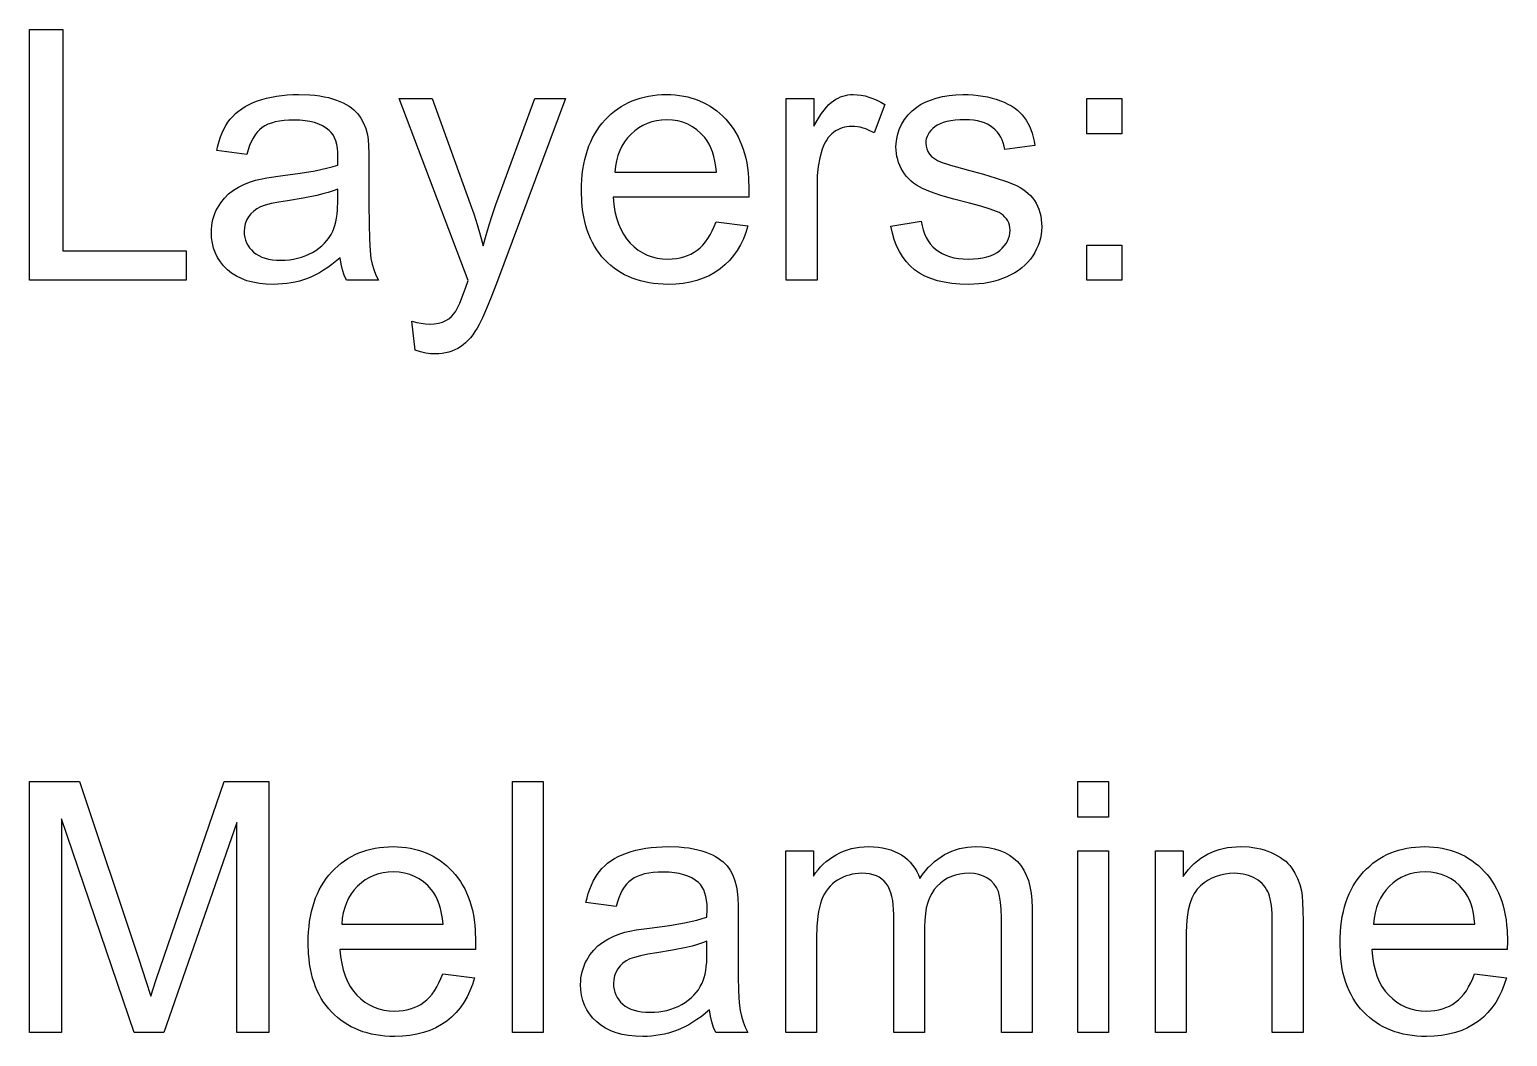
# Model space of a CAD drawing. Extents: x 0.6 to 44.2, y 0 to 23.3.
# Drawn here: x 3.095 to 5.452, y 21.669 to 23.276 of the extents above; entities that cross this region are included whole.
import ezdxf

# ---------------------------------------------------------------- set-up
doc = ezdxf.new("R2010")
doc.units = 0
doc.layers.add('CUTOUTS', color=1, linetype='CONTINUOUS')

msp = doc.modelspace()

# ---------------------------------------------------------------- linework, layer by layer
at = {"layer": 'CUTOUTS'}
for points in [[(3.0946, 22.876), (3.0946, 23.276), (3.1475, 23.276), (3.1475, 22.9232), (3.3445, 22.9232), (3.3445, 22.876)], [(3.5903, 22.9118), (3.5768, 22.901), (3.5702, 22.8963), (3.5636, 22.892), (3.557, 22.8881), (3.5506, 22.8847), (3.5442, 22.8816), (3.5378, 22.879), (3.5315, 22.8768), (3.525, 22.8748), (3.5184, 22.8732), (3.5117, 22.8719), (3.5048, 22.8708), (3.4979, 22.8701), (3.4908, 22.8696), (3.4837, 22.8695), (3.4721, 22.8698), (3.4612, 22.8709), (3.451, 22.8728), (3.4414, 22.8753), (3.4326, 22.8786), (3.4245, 22.8826), (3.417, 22.8873), (3.4103, 22.8928), (3.4042, 22.8988), (3.399, 22.9053), (3.3946, 22.9121), (3.391, 22.9194), (3.3882, 22.927), (3.3862, 22.9351), (3.385, 22.9436), (3.3846, 22.9524), (3.3848, 22.9577), (3.3852, 22.9628), (3.386, 22.9679), (3.387, 22.9728), (3.3884, 22.9776), (3.3901, 22.9823), (3.392, 22.9868), (3.3943, 22.9913), (3.3995, 22.9997), (3.4055, 23.0072), (3.4122, 23.0138), (3.4197, 23.0195), (3.4278, 23.0245), (3.4364, 23.0289), (3.4454, 23.0326), (3.455, 23.0356), (3.4632, 23.0375), (3.4732, 23.0394), (3.4987, 23.043), (3.5264, 23.0467), (3.5503, 23.0508), (3.5702, 23.0552), (3.5787, 23.0575), (3.5862, 23.0599), (3.5865, 23.0728), (3.5863, 23.08), (3.5857, 23.0867), (3.5846, 23.0928), (3.583, 23.0983), (3.5811, 23.1033), (3.5787, 23.1078), (3.5759, 23.1117), (3.5726, 23.115), (3.5676, 23.1189), (3.5621, 23.1223), (3.5559, 23.1252), (3.5492, 23.1275), (3.5419, 23.1293), (3.5341, 23.1306), (3.5257, 23.1314), (3.5167, 23.1317), (3.5083, 23.1315), (3.5005, 23.1309), (3.4932, 23.13), (3.4866, 23.1287), (3.4804, 23.1269), (3.4749, 23.1249), (3.4699, 23.1224), (3.4655, 23.1195), (3.4615, 23.1162), (3.4578, 23.1123), (3.4543, 23.1078), (3.4512, 23.1027), (3.4482, 23.0971), (3.4456, 23.0908), (3.4432, 23.084), (3.4411, 23.0766), (3.3931, 23.0831), (3.3948, 23.0906), (3.3969, 23.0978), (3.3992, 23.1046), (3.4017, 23.111), (3.4046, 23.117), (3.4077, 23.1227), (3.411, 23.128), (3.4146, 23.1329), (3.4186, 23.1375), (3.423, 23.1419), (3.4278, 23.1459), (3.433, 23.1497), (3.4386, 23.1532), (3.4447, 23.1564), (3.4511, 23.1594), (3.458, 23.1621), (3.4652, 23.1645), (3.4728, 23.1666), (3.4806, 23.1683), (3.4886, 23.1698), (3.497, 23.1709), (3.5056, 23.1717), (3.5146, 23.1722), (3.5238, 23.1723), (3.5415, 23.1718), (3.5496, 23.1711), (3.5574, 23.1702), (3.5647, 23.1689), (3.5716, 23.1674), (3.5781, 23.1657), (3.5841, 23.1636), (3.5949, 23.159), (3.5997, 23.1564), (3.6042, 23.1538), (3.6083, 23.1509), (3.6119, 23.148), (3.6153, 23.1449), (3.6182, 23.1416), (3.6232, 23.1346), (3.6274, 23.1267), (3.6309, 23.1179), (3.6335, 23.1082), (3.6345, 23.1007), (3.6353, 23.0906), (3.6358, 23.078), (3.6359, 23.0629), (3.6359, 22.9974), (3.6361, 22.9663), (3.6367, 22.9415), (3.6377, 22.923), (3.639, 22.9108), (3.641, 22.9018), (3.6437, 22.893), (3.6472, 22.8844), (3.6515, 22.876), (3.6002, 22.876), (3.5967, 22.884), (3.5939, 22.8926), (3.5918, 22.9019)], [(3.7099, 22.7644), (3.7044, 22.8105), (3.7122, 22.8086), (3.7195, 22.8073), (3.7262, 22.8064), (3.7325, 22.8062), (3.7403, 22.8065), (3.7472, 22.8075), (3.7534, 22.8092), (3.7587, 22.8116), (3.7634, 22.8146), (3.7676, 22.8182), (3.7714, 22.8223), (3.7748, 22.8269), (3.7775, 22.832), (3.7809, 22.8397), (3.7898, 22.8635), (3.7942, 22.8755), (3.6842, 23.1658), (3.7371, 23.1658), (3.7974, 22.998), (3.8031, 22.9818), (3.8086, 22.9652), (3.8137, 22.9483), (3.8184, 22.9309), (3.8229, 22.9477), (3.8277, 22.9643), (3.833, 22.9807), (3.8386, 22.9969), (3.9006, 23.1658), (3.9497, 23.1658), (3.8395, 22.8711), (3.8311, 22.8491), (3.8237, 22.8308), (3.8173, 22.8162), (3.8119, 22.8054), (3.8086, 22.7995), (3.8051, 22.794), (3.8015, 22.789), (3.7978, 22.7843), (3.794, 22.7801), (3.7901, 22.7762), (3.7861, 22.7728), (3.7819, 22.7698), (3.7776, 22.7671), (3.773, 22.7648), (3.7683, 22.7629), (3.7633, 22.7613), (3.7582, 22.76), (3.7528, 22.7591), (3.7473, 22.7586), (3.7415, 22.7584), (3.7342, 22.7588), (3.7265, 22.7599), (3.7184, 22.7618)], [(4.1898, 22.9693), (4.2405, 22.9631), (4.2372, 22.9523), (4.2333, 22.9421), (4.2287, 22.9325), (4.2234, 22.9236), (4.2175, 22.9153), (4.211, 22.9076), (4.2039, 22.9005), (4.1961, 22.894), (4.1877, 22.8883), (4.1787, 22.8833), (4.1692, 22.8791), (4.1591, 22.8756), (4.1485, 22.8729), (4.1372, 22.871), (4.1255, 22.8699), (4.1131, 22.8695), (4.1053, 22.8696), (4.0976, 22.8701), (4.0902, 22.8709), (4.083, 22.8719), (4.076, 22.8733), (4.0691, 22.875), (4.0625, 22.877), (4.0561, 22.8793), (4.0499, 22.8819), (4.0439, 22.8848), (4.0382, 22.888), (4.0326, 22.8915), (4.0272, 22.8953), (4.022, 22.8995), (4.0171, 22.9039), (4.0123, 22.9086), (4.0078, 22.9136), (4.0036, 22.9189), (3.9996, 22.9244), (3.996, 22.9302), (3.9927, 22.9362), (3.9896, 22.9424), (3.9868, 22.9489), (3.9844, 22.9557), (3.9822, 22.9627), (3.9803, 22.9699), (3.9787, 22.9774), (3.9774, 22.9851), (3.9764, 22.9931), (3.9756, 23.0013), (3.9751, 23.0185), (3.9752, 23.0275), (3.9757, 23.0362), (3.9764, 23.0447), (3.9774, 23.053), (3.9787, 23.061), (3.9804, 23.0687), (3.9823, 23.0762), (3.9845, 23.0834), (3.987, 23.0904), (3.9898, 23.0971), (3.9929, 23.1035), (3.9962, 23.1097), (3.9999, 23.1157), (4.0039, 23.1214), (4.0082, 23.1268), (4.0127, 23.132), (4.0175, 23.1369), (4.0225, 23.1414), (4.0276, 23.1457), (4.0329, 23.1496), (4.0384, 23.1533), (4.0441, 23.1566), (4.0499, 23.1596), (4.056, 23.1622), (4.0622, 23.1646), (4.0685, 23.1667), (4.0751, 23.1684), (4.0818, 23.1698), (4.0887, 23.1709), (4.0957, 23.1717), (4.103, 23.1722), (4.1104, 23.1723), (4.1176, 23.1722), (4.1246, 23.1717), (4.1314, 23.171), (4.1381, 23.1699), (4.1446, 23.1685), (4.151, 23.1668), (4.1572, 23.1648), (4.1632, 23.1625), (4.169, 23.1598), (4.1747, 23.1569), (4.1802, 23.1536), (4.1856, 23.1501), (4.1908, 23.1462), (4.1958, 23.1421), (4.2007, 23.1376), (4.2053, 23.1328), (4.2098, 23.1277), (4.214, 23.1224), (4.2179, 23.1168), (4.2215, 23.111), (4.2248, 23.1049), (4.2278, 23.0986), (4.2305, 23.092), (4.233, 23.0852), (4.2351, 23.0781), (4.237, 23.0707), (4.2386, 23.0632), (4.2399, 23.0553), (4.2409, 23.0472), (4.2416, 23.0389), (4.2422, 23.0215), (4.2419, 23.0084), (4.0258, 23.0084), (4.0268, 22.9968), (4.0285, 22.9859), (4.0309, 22.9757), (4.0339, 22.9662), (4.0376, 22.9574), (4.042, 22.9493), (4.0471, 22.9419), (4.0528, 22.9352), (4.0591, 22.9293), (4.0657, 22.9241), (4.0727, 22.9198), (4.0801, 22.9162), (4.0879, 22.9134), (4.096, 22.9114), (4.1045, 22.9103), (4.1134, 22.9099), (4.12, 22.9101), (4.1264, 22.9107), (4.1325, 22.9119), (4.1384, 22.9134), (4.1441, 22.9154), (4.1495, 22.9178), (4.1546, 22.9207), (4.1595, 22.924), (4.1642, 22.9279), (4.1686, 22.9322), (4.1727, 22.9371), (4.1766, 22.9425), (4.1803, 22.9484), (4.1837, 22.9548), (4.1869, 22.9618)], [(4.3017, 22.876), (4.3017, 23.1658), (4.3459, 23.1658), (4.3459, 23.1219), (4.3542, 23.136), (4.3582, 23.142), (4.3621, 23.1474), (4.366, 23.1522), (4.3698, 23.1563), (4.3735, 23.1597), (4.3771, 23.1625), (4.3807, 23.1648), (4.3844, 23.1668), (4.3883, 23.1685), (4.3921, 23.1699), (4.3961, 23.171), (4.4002, 23.1717), (4.4044, 23.1722), (4.4086, 23.1723), (4.4148, 23.1721), (4.4211, 23.1714), (4.4274, 23.1701), (4.4337, 23.1684), (4.44, 23.1662), (4.4463, 23.1634), (4.4527, 23.1602), (4.4591, 23.1565), (4.4422, 23.111), (4.4332, 23.1156), (4.4287, 23.1174), (4.4242, 23.1189), (4.4197, 23.1201), (4.4152, 23.1209), (4.4107, 23.1214), (4.4062, 23.1216), (4.4022, 23.1214), (4.3983, 23.121), (4.3946, 23.1202), (4.3909, 23.1192), (4.3873, 23.1178), (4.3839, 23.1161), (4.3805, 23.1142), (4.3772, 23.1119), (4.3742, 23.1094), (4.3713, 23.1066), (4.3687, 23.1036), (4.3663, 23.1003), (4.3641, 23.0969), (4.3622, 23.0932), (4.359, 23.085), (4.3554, 23.0716), (4.3528, 23.0576), (4.3513, 23.043), (4.3508, 23.0277), (4.3508, 22.876)], [(4.4687, 22.9625), (4.5172, 22.9702), (4.5185, 22.9631), (4.5202, 22.9564), (4.5223, 22.9502), (4.525, 22.9444), (4.528, 22.939), (4.5316, 22.934), (4.5356, 22.9295), (4.54, 22.9254), (4.5449, 22.9218), (4.5503, 22.9186), (4.5561, 22.9159), (4.5624, 22.9137), (4.5692, 22.912), (4.5764, 22.9108), (4.5841, 22.9101), (4.5923, 22.9099), (4.6004, 22.9101), (4.6081, 22.9107), (4.6152, 22.9118), (4.6217, 22.9133), (4.6277, 22.9152), (4.6332, 22.9176), (4.6381, 22.9204), (4.6425, 22.9236), (4.6463, 22.9272), (4.6496, 22.9308), (4.6524, 22.9346), (4.6547, 22.9386), (4.6565, 22.9427), (4.6578, 22.947), (4.6586, 22.9514), (4.6588, 22.956), (4.6586, 22.96), (4.6579, 22.9639), (4.6568, 22.9675), (4.6552, 22.9708), (4.6532, 22.974), (4.6507, 22.9769), (4.6478, 22.9797), (4.6444, 22.9822), (4.6414, 22.9839), (4.6374, 22.9857), (4.6268, 22.9896), (4.6123, 22.994), (4.5942, 22.9988), (4.5692, 23.0054), (4.5484, 23.0115), (4.5318, 23.0172), (4.5193, 23.0224), (4.5142, 23.025), (4.5095, 23.0279), (4.505, 23.031), (4.5009, 23.0343), (4.4971, 23.0378), (4.4936, 23.0416), (4.4905, 23.0457), (4.4876, 23.05), (4.4851, 23.0544), (4.4829, 23.059), (4.481, 23.0637), (4.4795, 23.0685), (4.4784, 23.0734), (4.4775, 23.0784), (4.477, 23.0836), (4.4768, 23.0889), (4.4774, 23.0984), (4.4791, 23.1075), (4.4818, 23.1163), (4.4857, 23.1247), (4.4905, 23.1326), (4.4962, 23.1398), (4.5026, 23.1463), (4.5099, 23.1522), (4.5161, 23.1562), (4.5234, 23.16), (4.5317, 23.1634), (4.5411, 23.1665), (4.5512, 23.169), (4.5616, 23.1709), (4.5724, 23.172), (4.5835, 23.1723), (4.5919, 23.1722), (4.6001, 23.1717), (4.6079, 23.171), (4.6155, 23.1699), (4.6229, 23.1685), (4.63, 23.1668), (4.6368, 23.1648), (4.6434, 23.1625), (4.6496, 23.16), (4.6555, 23.1572), (4.6609, 23.1542), (4.6658, 23.151), (4.6704, 23.1475), (4.6745, 23.1439), (4.6782, 23.14), (4.6815, 23.1359), (4.6844, 23.1315), (4.6871, 23.1268), (4.6896, 23.1217), (4.6918, 23.1163), (4.6938, 23.1105), (4.6956, 23.1044), (4.6971, 23.0979), (4.6984, 23.091), (4.6504, 23.0845), (4.6494, 23.0899), (4.648, 23.0951), (4.6462, 23.0999), (4.644, 23.1044), (4.6414, 23.1086), (4.6385, 23.1125), (4.6351, 23.1161), (4.6314, 23.1194), (4.6273, 23.1224), (4.6228, 23.1249), (4.6178, 23.1271), (4.6125, 23.1288), (4.6067, 23.1302), (4.6006, 23.1312), (4.594, 23.1318), (4.5871, 23.132), (4.5789, 23.1318), (4.5714, 23.1313), (4.5644, 23.1304), (4.5581, 23.1292), (4.5523, 23.1276), (4.5472, 23.1257), (4.5427, 23.1234), (4.5388, 23.1208), (4.5354, 23.1179), (4.5324, 23.1149), (4.53, 23.1118), (4.5279, 23.1086), (4.5263, 23.1053), (4.5252, 23.1018), (4.5245, 23.0983), (4.5243, 23.0946), (4.5247, 23.0899), (4.5258, 23.0855), (4.5277, 23.0813), (4.5303, 23.0774), (4.5337, 23.0736), (4.538, 23.0702), (4.5432, 23.0671), (4.5491, 23.0643), (4.5637, 23.0598), (4.5925, 23.0517), (4.6166, 23.0451), (4.6368, 23.0391), (4.653, 23.0337), (4.6652, 23.029), (4.6703, 23.0266), (4.675, 23.024), (4.6794, 23.0212), (4.6836, 23.0181), (4.6875, 23.0147), (4.6912, 23.0111), (4.6945, 23.0073), (4.6976, 23.0032), (4.7003, 22.9988), (4.7027, 22.9942), (4.7047, 22.9893), (4.7064, 22.9842), (4.7077, 22.9788), (4.7086, 22.9732), (4.7091, 22.9673), (4.7093, 22.9612), (4.7091, 22.9551), (4.7084, 22.9491), (4.7073, 22.9431), (4.7057, 22.9373), (4.7037, 22.9316), (4.7012, 22.9259), (4.6983, 22.9204), (4.695, 22.9149), (4.6912, 22.9096), (4.687, 22.9047), (4.6825, 22.9), (4.6775, 22.8957), (4.6721, 22.8916), (4.6664, 22.8879), (4.6602, 22.8845), (4.6536, 22.8813), (4.6468, 22.8786), (4.6397, 22.8762), (4.6324, 22.8741), (4.6249, 22.8724), (4.6171, 22.8711), (4.6091, 22.8702), (4.6009, 22.8697), (4.5925, 22.8695), (4.5788, 22.8698), (4.566, 22.8709), (4.5539, 22.8728), (4.5428, 22.8753), (4.5324, 22.8786), (4.5229, 22.8827), (4.5143, 22.8874), (4.5064, 22.8929), (4.4994, 22.8992), (4.493, 22.9061), (4.4872, 22.9137), (4.4822, 22.9221), (4.4778, 22.9311), (4.4741, 22.9409), (4.471, 22.9513)], [(4.7813, 23.1099), (4.7813, 23.1658), (4.8373, 23.1658), (4.8373, 23.1099)], [(4.0285, 23.0487), (4.1903, 23.0487), (4.1893, 23.0576), (4.188, 23.0659), (4.1862, 23.0736), (4.1841, 23.0807), (4.1816, 23.0873), (4.1787, 23.0933), (4.1754, 23.0987), (4.1718, 23.1036), (4.1657, 23.1102), (4.1592, 23.116), (4.1522, 23.1209), (4.1448, 23.1249), (4.137, 23.128), (4.1288, 23.1302), (4.1201, 23.1315), (4.1109, 23.132), (4.1027, 23.1316), (4.0947, 23.1305), (4.0871, 23.1288), (4.0798, 23.1263), (4.0729, 23.1231), (4.0663, 23.1192), (4.06, 23.1146), (4.0541, 23.1093), (4.0486, 23.1034), (4.0438, 23.097), (4.0397, 23.0902), (4.0361, 23.0828), (4.0333, 23.075), (4.0311, 23.0667), (4.0295, 23.058)], [(3.5862, 23.0215), (3.5791, 23.0188), (3.5712, 23.0162), (3.5624, 23.0137), (3.5528, 23.0114), (3.5311, 23.0069), (3.506, 23.0029), (3.492, 23.0007), (3.4802, 22.9983), (3.4706, 22.9957), (3.4632, 22.9931), (3.4573, 22.99), (3.4521, 22.9864), (3.4476, 22.9821), (3.4438, 22.9771), (3.4408, 22.9717), (3.4387, 22.966), (3.4374, 22.9601), (3.437, 22.9538), (3.4372, 22.949), (3.4379, 22.9444), (3.4391, 22.94), (3.4407, 22.9358), (3.4428, 22.9318), (3.4454, 22.928), (3.4484, 22.9244), (3.4519, 22.921), (3.4558, 22.918), (3.4602, 22.9153), (3.465, 22.9131), (3.4702, 22.9112), (3.4758, 22.9098), (3.4819, 22.9088), (3.4884, 22.9082), (3.4954, 22.908), (3.5024, 22.9081), (3.5092, 22.9087), (3.5158, 22.9097), (3.5222, 22.9111), (3.5284, 22.9128), (3.5344, 22.9149), (3.5402, 22.9175), (3.5459, 22.9204), (3.5512, 22.9236), (3.5562, 22.9271), (3.5608, 22.931), (3.565, 22.9351), (3.5689, 22.9395), (3.5724, 22.9441), (3.5756, 22.9491), (3.5783, 22.9543), (3.5802, 22.9587), (3.5818, 22.9636), (3.5832, 22.969), (3.5843, 22.9749), (3.5851, 22.9813), (3.5858, 22.9882), (3.5862, 23.0034)], [(4.7813, 22.876), (4.7813, 22.932), (4.8373, 22.932), (4.8373, 22.876)], [(3.0946, 21.676), (3.0946, 22.076), (3.1742, 22.076), (3.2689, 21.7928), (3.2802, 21.7582), (3.288, 21.7336), (3.2968, 21.7605), (3.3093, 21.7977), (3.4051, 22.076), (3.4763, 22.076), (3.4763, 21.676), (3.4253, 21.676), (3.4253, 22.0108), (3.309, 21.676), (3.2613, 21.676), (3.1456, 22.0165), (3.1456, 21.676)], [(3.8651, 21.676), (3.8651, 22.076), (3.9142, 22.076), (3.9142, 21.676)], [(4.7669, 22.0195), (4.7669, 22.076), (4.816, 22.076), (4.816, 22.0195)], [(3.7538, 21.7693), (3.8045, 21.7631), (3.8012, 21.7523), (3.7972, 21.7421), (3.7926, 21.7325), (3.7874, 21.7236), (3.7815, 21.7153), (3.775, 21.7076), (3.7679, 21.7005), (3.7601, 21.694), (3.7517, 21.6883), (3.7427, 21.6833), (3.7332, 21.6791), (3.7231, 21.6756), (3.7124, 21.6729), (3.7012, 21.671), (3.6894, 21.6699), (3.6771, 21.6695), (3.6693, 21.6696), (3.6616, 21.6701), (3.6542, 21.6709), (3.647, 21.6719), (3.6399, 21.6733), (3.6331, 21.675), (3.6265, 21.677), (3.6201, 21.6793), (3.6139, 21.6819), (3.6079, 21.6848), (3.6021, 21.688), (3.5966, 21.6915), (3.5912, 21.6953), (3.586, 21.6995), (3.581, 21.7039), (3.5763, 21.7086), (3.5718, 21.7136), (3.5676, 21.7189), (3.5636, 21.7244), (3.56, 21.7302), (3.5566, 21.7362), (3.5536, 21.7424), (3.5508, 21.7489), (3.5484, 21.7557), (3.5462, 21.7627), (3.5443, 21.7699), (3.5427, 21.7774), (3.5414, 21.7851), (3.5404, 21.7931), (3.5396, 21.8013), (3.539, 21.8185), (3.5392, 21.8275), (3.5396, 21.8362), (3.5404, 21.8447), (3.5414, 21.853), (3.5427, 21.861), (3.5443, 21.8687), (3.5463, 21.8762), (3.5485, 21.8834), (3.551, 21.8904), (3.5538, 21.8971), (3.5568, 21.9035), (3.5602, 21.9097), (3.5639, 21.9157), (3.5679, 21.9214), (3.5721, 21.9268), (3.5767, 21.932), (3.5815, 21.9369), (3.5865, 21.9414), (3.5916, 21.9457), (3.5969, 21.9496), (3.6024, 21.9533), (3.6081, 21.9566), (3.6139, 21.9596), (3.6199, 21.9622), (3.6261, 21.9646), (3.6325, 21.9667), (3.639, 21.9684), (3.6458, 21.9698), (3.6527, 21.9709), (3.6597, 21.9717), (3.667, 21.9722), (3.6744, 21.9723), (3.6816, 21.9722), (3.6886, 21.9717), (3.6954, 21.971), (3.7021, 21.9699), (3.7086, 21.9685), (3.715, 21.9668), (3.7212, 21.9648), (3.7272, 21.9625), (3.733, 21.9598), (3.7387, 21.9569), (3.7442, 21.9536), (3.7496, 21.9501), (3.7548, 21.9462), (3.7598, 21.9421), (3.7646, 21.9376), (3.7693, 21.9328), (3.7738, 21.9277), (3.778, 21.9224), (3.7819, 21.9168), (3.7854, 21.911), (3.7888, 21.9049), (3.7918, 21.8986), (3.7945, 21.892), (3.797, 21.8852), (3.7991, 21.8781), (3.801, 21.8707), (3.8026, 21.8632), (3.8039, 21.8553), (3.8049, 21.8472), (3.8056, 21.8389), (3.8062, 21.8215), (3.8059, 21.8084), (3.5898, 21.8084), (3.5908, 21.7968), (3.5925, 21.7859), (3.5949, 21.7757), (3.5979, 21.7662), (3.6016, 21.7574), (3.606, 21.7493), (3.6111, 21.7419), (3.6168, 21.7352), (3.6231, 21.7293), (3.6297, 21.7241), (3.6367, 21.7198), (3.6441, 21.7162), (3.6519, 21.7134), (3.66, 21.7114), (3.6685, 21.7103), (3.6774, 21.7099), (3.684, 21.7101), (3.6904, 21.7107), (3.6965, 21.7119), (3.7024, 21.7134), (3.7081, 21.7154), (3.7134, 21.7178), (3.7186, 21.7207), (3.7235, 21.724), (3.7281, 21.7279), (3.7325, 21.7322), (3.7367, 21.7371), (3.7406, 21.7425), (3.7443, 21.7484), (3.7477, 21.7548), (3.7509, 21.7618)], [(4.1794, 21.7118), (4.1659, 21.701), (4.1593, 21.6963), (4.1527, 21.692), (4.1461, 21.6881), (4.1397, 21.6847), (4.1332, 21.6816), (4.1269, 21.679), (4.1205, 21.6768), (4.1141, 21.6748), (4.1075, 21.6732), (4.1007, 21.6719), (4.0939, 21.6708), (4.087, 21.6701), (4.0799, 21.6696), (4.0727, 21.6695), (4.0612, 21.6698), (4.0502, 21.6709), (4.04, 21.6728), (4.0305, 21.6753), (4.0217, 21.6786), (4.0136, 21.6826), (4.0061, 21.6873), (3.9993, 21.6928), (3.9933, 21.6988), (3.9881, 21.7053), (3.9837, 21.7121), (3.9801, 21.7194), (3.9773, 21.727), (3.9753, 21.7351), (3.9741, 21.7436), (3.9737, 21.7524), (3.9738, 21.7577), (3.9743, 21.7628), (3.9751, 21.7679), (3.9761, 21.7728), (3.9775, 21.7776), (3.9791, 21.7823), (3.9811, 21.7868), (3.9834, 21.7913), (3.9886, 21.7997), (3.9946, 21.8072), (4.0013, 21.8138), (4.0088, 21.8195), (4.0169, 21.8245), (4.0254, 21.8289), (4.0345, 21.8326), (4.0441, 21.8356), (4.0522, 21.8375), (4.0622, 21.8394), (4.0877, 21.843), (4.1155, 21.8467), (4.1394, 21.8508), (4.1593, 21.8552), (4.1678, 21.8575), (4.1753, 21.8599), (4.1756, 21.8728), (4.1754, 21.88), (4.1747, 21.8867), (4.1737, 21.8928), (4.1721, 21.8983), (4.1702, 21.9033), (4.1678, 21.9078), (4.165, 21.9117), (4.1617, 21.915), (4.1567, 21.9189), (4.1511, 21.9223), (4.145, 21.9252), (4.1383, 21.9275), (4.131, 21.9293), (4.1232, 21.9306), (4.1147, 21.9314), (4.1058, 21.9317), (4.0974, 21.9315), (4.0896, 21.9309), (4.0823, 21.93), (4.0756, 21.9287), (4.0695, 21.9269), (4.064, 21.9249), (4.059, 21.9224), (4.0546, 21.9195), (4.0506, 21.9162), (4.0469, 21.9123), (4.0434, 21.9078), (4.0402, 21.9027), (4.0373, 21.8971), (4.0347, 21.8908), (4.0323, 21.884), (4.0302, 21.8766), (3.9822, 21.8831), (3.9839, 21.8906), (3.986, 21.8978), (3.9883, 21.9046), (3.9908, 21.911), (3.9936, 21.917), (3.9967, 21.9227), (4.0001, 21.928), (4.0037, 21.9329), (4.0077, 21.9375), (4.0121, 21.9419), (4.0168, 21.9459), (4.0221, 21.9497), (4.0277, 21.9532), (4.0337, 21.9564), (4.0402, 21.9594), (4.0471, 21.9621), (4.0543, 21.9645), (4.0618, 21.9666), (4.0696, 21.9683), (4.0777, 21.9698), (4.0861, 21.9709), (4.0947, 21.9717), (4.1036, 21.9722), (4.1129, 21.9723), (4.1305, 21.9718), (4.1387, 21.9711), (4.1465, 21.9702), (4.1538, 21.9689), (4.1607, 21.9674), (4.1671, 21.9657), (4.1732, 21.9636), (4.184, 21.959), (4.1888, 21.9564), (4.1933, 21.9538), (4.1973, 21.9509), (4.201, 21.948), (4.2043, 21.9449), (4.2073, 21.9416), (4.2123, 21.9346), (4.2165, 21.9267), (4.2199, 21.9179), (4.2225, 21.9082), (4.2236, 21.9007), (4.2244, 21.8906), (4.2248, 21.878), (4.225, 21.8629), (4.225, 21.7974), (4.2252, 21.7663), (4.2258, 21.7415), (4.2268, 21.723), (4.2281, 21.7108), (4.2301, 21.7018), (4.2328, 21.693), (4.2363, 21.6844), (4.2405, 21.676), (4.1893, 21.676), (4.1858, 21.684), (4.183, 21.6926), (4.1809, 21.7019)], [(4.3011, 21.676), (4.3011, 21.9658), (4.345, 21.9658), (4.345, 21.9251), (4.3486, 21.9303), (4.3524, 21.9353), (4.3565, 21.9399), (4.3609, 21.9443), (4.3656, 21.9485), (4.3706, 21.9524), (4.3758, 21.956), (4.3813, 21.9594), (4.3871, 21.9624), (4.3931, 21.9651), (4.3992, 21.9673), (4.4056, 21.9691), (4.4121, 21.9705), (4.4188, 21.9715), (4.4258, 21.9721), (4.4329, 21.9723), (4.4408, 21.9721), (4.4483, 21.9715), (4.4554, 21.9705), (4.4622, 21.969), (4.4686, 21.9671), (4.4747, 21.9648), (4.4804, 21.9621), (4.4857, 21.959), (4.4907, 21.9555), (4.4952, 21.9516), (4.4994, 21.9474), (4.5033, 21.9429), (4.5067, 21.9381), (4.5098, 21.9329), (4.5125, 21.9274), (4.5148, 21.9216), (4.5191, 21.9277), (4.5237, 21.9335), (4.5284, 21.9388), (4.5332, 21.9438), (4.5383, 21.9484), (4.5435, 21.9525), (4.5488, 21.9563), (4.5543, 21.9597), (4.56, 21.9626), (4.5658, 21.9652), (4.5718, 21.9674), (4.578, 21.9692), (4.5843, 21.9706), (4.5908, 21.9716), (4.5974, 21.9721), (4.6043, 21.9723), (4.6147, 21.972), (4.6246, 21.9709), (4.6338, 21.969), (4.6424, 21.9664), (4.6504, 21.963), (4.6577, 21.9589), (4.6645, 21.9541), (4.6706, 21.9485), (4.676, 21.9421), (4.6807, 21.9349), (4.6847, 21.9269), (4.688, 21.9181), (4.6905, 21.9086), (4.6923, 21.8982), (4.6934, 21.8869), (4.6938, 21.8749), (4.6938, 21.676), (4.6449, 21.676), (4.6449, 21.8586), (4.6446, 21.8723), (4.6437, 21.8839), (4.6422, 21.8935), (4.6401, 21.901), (4.6373, 21.9072), (4.6334, 21.9127), (4.6286, 21.9176), (4.6228, 21.9219), (4.6163, 21.9253), (4.6092, 21.9278), (4.6015, 21.9293), (4.5933, 21.9298), (4.5859, 21.9295), (4.5787, 21.9285), (4.5719, 21.9269), (4.5654, 21.9247), (4.5592, 21.9218), (4.5533, 21.9183), (4.5478, 21.9142), (4.5426, 21.9095), (4.5379, 21.904), (4.5338, 21.8978), (4.5303, 21.8908), (4.5274, 21.883), (4.5252, 21.8745), (4.5237, 21.8652), (4.5227, 21.8552), (4.5224, 21.8444), (4.5224, 21.676), (4.4733, 21.676), (4.4733, 21.8643), (4.4731, 21.8722), (4.4725, 21.8796), (4.4716, 21.8865), (4.4703, 21.8929), (4.4686, 21.8988), (4.4665, 21.9042), (4.4641, 21.9091), (4.4613, 21.9134), (4.458, 21.9172), (4.4543, 21.9206), (4.4501, 21.9234), (4.4455, 21.9257), (4.4403, 21.9275), (4.4347, 21.9288), (4.4286, 21.9295), (4.422, 21.9298), (4.4169, 21.9296), (4.4118, 21.9291), (4.4069, 21.9282), (4.402, 21.927), (4.3973, 21.9255), (4.3927, 21.9236), (4.3881, 21.9214), (4.3837, 21.9189), (4.3794, 21.916), (4.3755, 21.9128), (4.3718, 21.9093), (4.3685, 21.9054), (4.3654, 21.9013), (4.3627, 21.8968), (4.3603, 21.892), (4.3581, 21.8869), (4.3563, 21.8814), (4.3547, 21.8753), (4.3533, 21.8686), (4.3522, 21.8613), (4.3507, 21.845), (4.3502, 21.8264), (4.3502, 21.676)], [(4.7669, 21.676), (4.7669, 21.9658), (4.816, 21.9658), (4.816, 21.676)], [(4.8908, 21.676), (4.8908, 21.9658), (4.935, 21.9658), (4.935, 21.9246), (4.9391, 21.9304), (4.9434, 21.9358), (4.9479, 21.9408), (4.9527, 21.9455), (4.9577, 21.9498), (4.9629, 21.9537), (4.9683, 21.9572), (4.974, 21.9604), (4.9798, 21.9632), (4.9859, 21.9656), (4.9923, 21.9677), (4.9988, 21.9694), (5.0056, 21.9707), (5.0125, 21.9716), (5.0197, 21.9722), (5.0272, 21.9723), (5.04, 21.9718), (5.0462, 21.971), (5.0523, 21.97), (5.0583, 21.9687), (5.0641, 21.967), (5.0698, 21.9651), (5.0753, 21.9629), (5.0807, 21.9605), (5.0856, 21.9579), (5.0903, 21.955), (5.0945, 21.952), (5.0985, 21.9489), (5.1021, 21.9455), (5.1053, 21.942), (5.1082, 21.9382), (5.1133, 21.9302), (5.1175, 21.9215), (5.1209, 21.9121), (5.1235, 21.9019), (5.1247, 21.8938), (5.1255, 21.8832), (5.1261, 21.87), (5.1262, 21.8542), (5.1262, 21.676), (5.0771, 21.676), (5.0771, 21.8523), (5.0768, 21.8663), (5.0757, 21.8785), (5.0739, 21.8888), (5.0727, 21.8932), (5.0714, 21.8972), (5.0698, 21.9008), (5.068, 21.9042), (5.0658, 21.9075), (5.0634, 21.9105), (5.0608, 21.9134), (5.0578, 21.9161), (5.0546, 21.9186), (5.0511, 21.9209), (5.0473, 21.923), (5.0434, 21.9248), (5.0394, 21.9263), (5.0352, 21.9276), (5.0308, 21.9285), (5.0263, 21.9292), (5.0168, 21.9298), (5.0091, 21.9295), (5.0017, 21.9285), (4.9945, 21.927), (4.9876, 21.9248), (4.9809, 21.922), (4.9746, 21.9186), (4.9685, 21.9145), (4.9626, 21.9099), (4.9599, 21.9072), (4.9573, 21.9043), (4.9549, 21.9011), (4.9527, 21.8977), (4.9488, 21.8899), (4.9456, 21.881), (4.9431, 21.871), (4.9413, 21.8599), (4.9402, 21.8476), (4.9399, 21.8343), (4.9399, 21.676)], [(5.3999, 21.7693), (5.4506, 21.7631), (5.4473, 21.7523), (5.4434, 21.7421), (5.4388, 21.7325), (5.4335, 21.7236), (5.4276, 21.7153), (5.4211, 21.7076), (5.414, 21.7005), (5.4062, 21.694), (5.3978, 21.6883), (5.3888, 21.6833), (5.3793, 21.6791), (5.3692, 21.6756), (5.3585, 21.6729), (5.3473, 21.671), (5.3356, 21.6699), (5.3232, 21.6695), (5.3154, 21.6696), (5.3077, 21.6701), (5.3003, 21.6709), (5.2931, 21.6719), (5.2861, 21.6733), (5.2792, 21.675), (5.2726, 21.677), (5.2662, 21.6793), (5.26, 21.6819), (5.254, 21.6848), (5.2483, 21.688), (5.2427, 21.6915), (5.2373, 21.6953), (5.2321, 21.6995), (5.2272, 21.7039), (5.2224, 21.7086), (5.2179, 21.7136), (5.2137, 21.7189), (5.2097, 21.7244), (5.2061, 21.7302), (5.2028, 21.7362), (5.1997, 21.7424), (5.1969, 21.7489), (5.1945, 21.7557), (5.1923, 21.7627), (5.1904, 21.7699), (5.1888, 21.7774), (5.1875, 21.7851), (5.1865, 21.7931), (5.1857, 21.8013), (5.1852, 21.8185), (5.1853, 21.8275), (5.1857, 21.8362), (5.1865, 21.8447), (5.1875, 21.853), (5.1888, 21.861), (5.1905, 21.8687), (5.1924, 21.8762), (5.1946, 21.8834), (5.1971, 21.8904), (5.1999, 21.8971), (5.203, 21.9035), (5.2063, 21.9097), (5.21, 21.9157), (5.214, 21.9214), (5.2183, 21.9268), (5.2228, 21.932), (5.2276, 21.9369), (5.2326, 21.9414), (5.2377, 21.9457), (5.243, 21.9496), (5.2485, 21.9533), (5.2542, 21.9566), (5.26, 21.9596), (5.2661, 21.9622), (5.2723, 21.9646), (5.2786, 21.9667), (5.2852, 21.9684), (5.2919, 21.9698), (5.2988, 21.9709), (5.3058, 21.9717), (5.3131, 21.9722), (5.3205, 21.9723), (5.3277, 21.9722), (5.3347, 21.9717), (5.3415, 21.971), (5.3482, 21.9699), (5.3547, 21.9685), (5.3611, 21.9668), (5.3673, 21.9648), (5.3733, 21.9625), (5.3791, 21.9598), (5.3848, 21.9569), (5.3903, 21.9536), (5.3957, 21.9501), (5.4009, 21.9462), (5.4059, 21.9421), (5.4108, 21.9376), (5.4154, 21.9328), (5.4199, 21.9277), (5.4241, 21.9224), (5.428, 21.9168), (5.4316, 21.911), (5.4349, 21.9049), (5.4379, 21.8986), (5.4406, 21.892), (5.4431, 21.8852), (5.4452, 21.8781), (5.4471, 21.8707), (5.4487, 21.8632), (5.45, 21.8553), (5.451, 21.8472), (5.4517, 21.8389), (5.4523, 21.8215), (5.452, 21.8084), (5.2359, 21.8084), (5.2369, 21.7968), (5.2386, 21.7859), (5.241, 21.7757), (5.244, 21.7662), (5.2477, 21.7574), (5.2521, 21.7493), (5.2572, 21.7419), (5.2629, 21.7352), (5.2692, 21.7293), (5.2758, 21.7241), (5.2828, 21.7198), (5.2902, 21.7162), (5.298, 21.7134), (5.3061, 21.7114), (5.3146, 21.7103), (5.3235, 21.7099), (5.3301, 21.7101), (5.3365, 21.7107), (5.3426, 21.7119), (5.3485, 21.7134), (5.3542, 21.7154), (5.3596, 21.7178), (5.3647, 21.7207), (5.3696, 21.724), (5.3743, 21.7279), (5.3787, 21.7322), (5.3828, 21.7371), (5.3867, 21.7425), (5.3904, 21.7484), (5.3938, 21.7548), (5.397, 21.7618)], [(3.5925, 21.8487), (3.7543, 21.8487), (3.7533, 21.8576), (3.7519, 21.8659), (3.7502, 21.8736), (3.748, 21.8807), (3.7455, 21.8873), (3.7427, 21.8933), (3.7394, 21.8987), (3.7358, 21.9036), (3.7297, 21.9102), (3.7232, 21.916), (3.7162, 21.9209), (3.7088, 21.9249), (3.701, 21.928), (3.6927, 21.9302), (3.6841, 21.9315), (3.6749, 21.932), (3.6666, 21.9316), (3.6587, 21.9305), (3.6511, 21.9288), (3.6438, 21.9263), (3.6368, 21.9231), (3.6302, 21.9192), (3.624, 21.9146), (3.618, 21.9093), (3.6126, 21.9034), (3.6078, 21.897), (3.6036, 21.8902), (3.6001, 21.8828), (3.5973, 21.875), (3.595, 21.8667), (3.5935, 21.858)], [(5.2386, 21.8487), (5.4004, 21.8487), (5.3994, 21.8576), (5.398, 21.8659), (5.3963, 21.8736), (5.3942, 21.8807), (5.3917, 21.8873), (5.3888, 21.8933), (5.3855, 21.8987), (5.3819, 21.9036), (5.3758, 21.9102), (5.3693, 21.916), (5.3623, 21.9209), (5.3549, 21.9249), (5.3471, 21.928), (5.3389, 21.9302), (5.3302, 21.9315), (5.321, 21.932), (5.3127, 21.9316), (5.3048, 21.9305), (5.2972, 21.9288), (5.2899, 21.9263), (5.283, 21.9231), (5.2763, 21.9192), (5.2701, 21.9146), (5.2641, 21.9093), (5.2587, 21.9034), (5.2539, 21.897), (5.2498, 21.8902), (5.2462, 21.8828), (5.2434, 21.875), (5.2412, 21.8667), (5.2396, 21.858)], [(4.1753, 21.8215), (4.1682, 21.8188), (4.1603, 21.8162), (4.1515, 21.8137), (4.1419, 21.8114), (4.1202, 21.8069), (4.0951, 21.8029), (4.0811, 21.8007), (4.0693, 21.7983), (4.0597, 21.7957), (4.0523, 21.7931), (4.0464, 21.79), (4.0412, 21.7864), (4.0367, 21.7821), (4.0329, 21.7771), (4.0299, 21.7717), (4.0278, 21.766), (4.0265, 21.7601), (4.0261, 21.7538), (4.0263, 21.749), (4.027, 21.7444), (4.0282, 21.74), (4.0298, 21.7358), (4.0319, 21.7318), (4.0344, 21.728), (4.0375, 21.7244), (4.041, 21.721), (4.0449, 21.718), (4.0493, 21.7153), (4.054, 21.7131), (4.0593, 21.7112), (4.0649, 21.7098), (4.071, 21.7088), (4.0775, 21.7082), (4.0845, 21.708), (4.0915, 21.7081), (4.0983, 21.7087), (4.1049, 21.7097), (4.1113, 21.7111), (4.1175, 21.7128), (4.1235, 21.7149), (4.1293, 21.7175), (4.135, 21.7204), (4.1403, 21.7236), (4.1453, 21.7271), (4.1499, 21.731), (4.1541, 21.7351), (4.158, 21.7395), (4.1615, 21.7441), (4.1646, 21.7491), (4.1674, 21.7543), (4.1693, 21.7587), (4.1709, 21.7636), (4.1722, 21.769), (4.1734, 21.7749), (4.1742, 21.7813), (4.1748, 21.7882), (4.1753, 21.8034)]]:
    msp.add_lwpolyline(points, close=True, dxfattribs=at)

doc.saveas('drawing.dxf')
